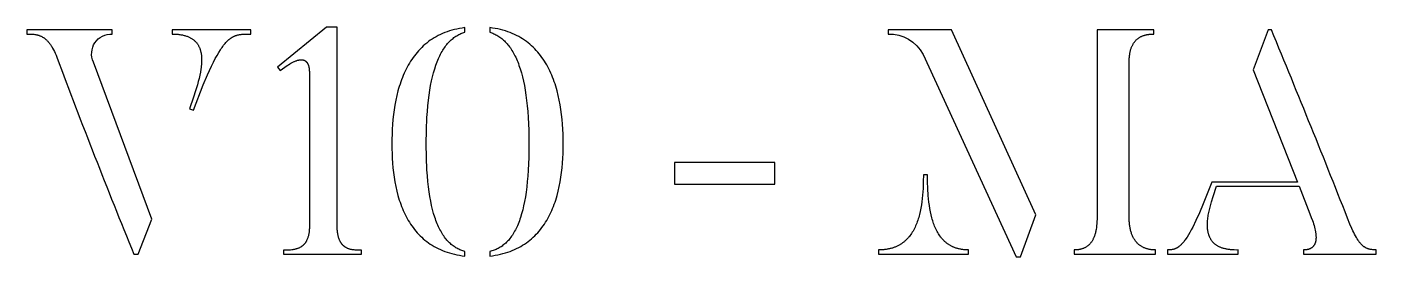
# Model space of a CAD drawing. Header units: millimetres. Extents: x 3735 to 5333, y 3252 to 4770.
# Drawn here: x 5145.9 to 5236.2, y 3589.1 to 3604.5 of the extents above; entities that cross this region are included whole.
import ezdxf

# ---------------------------------------------------------------- set-up
doc = ezdxf.new("R2010")
doc.units = ezdxf.units.MM
doc.layers.add('MASHARAB', color=6, linetype='Continuous', true_color=0xff00ff)

msp = doc.modelspace()

# ---------------------------------------------------------------- linework, layer by layer
at = {"layer": 'MASHARAB'}
for points in [[(5151.593, 3604.051), (5151.593, 3604.328), (5145.882, 3604.328), (5145.882, 3604.051), (5146.018, 3604.051), (5146.152, 3604.047), (5146.219, 3604.044), (5146.285, 3604.039), (5146.351, 3604.033), (5146.417, 3604.024), (5146.45, 3604.019), (5146.483, 3604.013), (5146.515, 3604.007), (5146.548, 3604), (5146.58, 3603.992), (5146.613, 3603.983), (5146.645, 3603.974), (5146.677, 3603.964), (5146.709, 3603.953), (5146.741, 3603.941), (5146.773, 3603.928), (5146.805, 3603.914), (5146.837, 3603.9), (5146.869, 3603.884), (5146.9, 3603.867), (5146.932, 3603.849), (5146.963, 3603.83), (5146.995, 3603.81), (5147.026, 3603.788), (5147.057, 3603.766), (5147.088, 3603.742), (5147.119, 3603.717), (5147.15, 3603.69), (5147.18, 3603.662), (5147.211, 3603.633), (5147.242, 3603.602), (5147.272, 3603.57), (5147.302, 3603.537), (5147.333, 3603.501), (5147.363, 3603.465), (5147.393, 3603.426), (5147.423, 3603.386), (5147.452, 3603.345), (5147.482, 3603.301), (5147.512, 3603.256), (5147.541, 3603.209), (5147.57, 3603.161), (5147.6, 3603.11), (5147.658, 3603.003), (5147.715, 3602.889), (5147.772, 3602.766), (5147.829, 3602.635), (5147.885, 3602.496, 0.007841), (5153.042, 3589.328), (5153.34, 3589.328), (5154.256, 3591.672), (5150.336, 3602.176, -0.564975)], [(5205.904, 3602.688), (5212.147, 3589.137), (5212.424, 3589.137), (5213.468, 3591.949), (5207.8, 3604.328), (5203.56, 3604.328), (5203.56, 3604.051, -0.28034)], [(5234.498, 3591.331, 0.004811), (5229.235, 3604.328), (5229.022, 3604.328), (5228.02, 3601.665), (5230.982, 3594.144), (5225.25, 3594.144), (5224.671, 3592.683), (5224.418, 3592.089), (5224.185, 3591.577), (5223.971, 3591.141), (5223.871, 3590.95), (5223.775, 3590.775), (5223.682, 3590.617), (5223.593, 3590.473), (5223.507, 3590.344), (5223.465, 3590.285), (5223.423, 3590.229), (5223.383, 3590.176), (5223.343, 3590.126), (5223.303, 3590.079), (5223.264, 3590.036), (5223.226, 3589.995), (5223.188, 3589.956), (5223.151, 3589.921), (5223.114, 3589.888), (5223.077, 3589.857), (5223.041, 3589.829), (5223.023, 3589.816), (5223.005, 3589.803), (5222.987, 3589.791), (5222.97, 3589.779), (5222.952, 3589.768), (5222.934, 3589.757), (5222.917, 3589.747), (5222.899, 3589.737), (5222.882, 3589.728), (5222.864, 3589.719), (5222.847, 3589.711), (5222.829, 3589.703), (5222.812, 3589.696), (5222.795, 3589.689), (5222.777, 3589.682), (5222.76, 3589.676), (5222.743, 3589.67), (5222.726, 3589.664), (5222.708, 3589.659), (5222.691, 3589.654), (5222.657, 3589.645), (5222.622, 3589.638), (5222.588, 3589.631), (5222.553, 3589.626), (5222.518, 3589.621), (5222.483, 3589.617), (5222.448, 3589.614), (5222.412, 3589.611), (5222.341, 3589.608), (5222.267, 3589.605), (5222.267, 3589.328), (5227.019, 3589.328), (5227.019, 3589.605), (5226.883, 3589.603), (5226.752, 3589.605), (5226.628, 3589.611), (5226.508, 3589.62), (5226.45, 3589.627), (5226.394, 3589.634), (5226.339, 3589.642), (5226.285, 3589.65), (5226.232, 3589.66), (5226.181, 3589.671), (5226.131, 3589.682), (5226.082, 3589.694), (5226.034, 3589.707), (5225.988, 3589.721), (5225.943, 3589.736), (5225.899, 3589.751), (5225.856, 3589.767), (5225.814, 3589.785), (5225.774, 3589.802), (5225.734, 3589.821), (5225.696, 3589.84), (5225.659, 3589.86), (5225.623, 3589.881), (5225.588, 3589.903), (5225.554, 3589.925), (5225.521, 3589.948), (5225.49, 3589.971), (5225.459, 3589.996), (5225.43, 3590.02), (5225.401, 3590.046), (5225.373, 3590.072), (5225.347, 3590.099), (5225.321, 3590.127), (5225.297, 3590.155), (5225.273, 3590.183), (5225.25, 3590.213), (5225.229, 3590.243), (5225.208, 3590.273), (5225.188, 3590.304), (5225.169, 3590.335), (5225.151, 3590.367), (5225.133, 3590.4), (5225.117, 3590.433), (5225.102, 3590.467), (5225.087, 3590.501), (5225.073, 3590.536), (5225.06, 3590.571), (5225.048, 3590.606), (5225.037, 3590.642), (5225.026, 3590.679), (5225.016, 3590.715), (5225.007, 3590.753), (5224.999, 3590.79), (5224.991, 3590.828), (5224.984, 3590.867), (5224.978, 3590.906), (5224.972, 3590.945), (5224.968, 3590.985), (5224.96, 3591.065), (5224.955, 3591.146), (5224.953, 3591.229), (5224.953, 3591.313), (5224.955, 3591.398), (5224.959, 3591.484), (5224.966, 3591.571), (5224.975, 3591.659), (5224.985, 3591.747), (5224.998, 3591.836), (5225.012, 3591.925), (5225.045, 3592.106), (5225.084, 3592.288), (5225.128, 3592.47), (5225.177, 3592.652), (5225.228, 3592.833), (5225.339, 3593.191), (5225.57, 3593.867), (5231.088, 3593.867), (5231.813, 3592.013), (5231.905, 3591.789), (5231.989, 3591.567), (5232.027, 3591.457), (5232.062, 3591.348), (5232.095, 3591.24), (5232.124, 3591.133), (5232.15, 3591.029), (5232.172, 3590.926), (5232.191, 3590.825), (5232.199, 3590.776), (5232.206, 3590.727), (5232.212, 3590.679), (5232.217, 3590.631), (5232.221, 3590.584), (5232.224, 3590.538), (5232.225, 3590.493), (5232.226, 3590.448), (5232.225, 3590.405), (5232.223, 3590.362), (5232.22, 3590.32), (5232.216, 3590.279), (5232.21, 3590.238), (5232.207, 3590.219), (5232.203, 3590.199), (5232.199, 3590.18), (5232.195, 3590.161), (5232.19, 3590.142), (5232.185, 3590.124), (5232.18, 3590.106), (5232.174, 3590.088), (5232.168, 3590.07), (5232.162, 3590.053), (5232.155, 3590.035), (5232.148, 3590.019), (5232.141, 3590.002), (5232.133, 3589.986), (5232.125, 3589.97), (5232.117, 3589.954), (5232.108, 3589.939), (5232.098, 3589.923), (5232.089, 3589.909), (5232.079, 3589.894), (5232.068, 3589.88), (5232.058, 3589.866), (5232.046, 3589.853), (5232.035, 3589.839), (5232.023, 3589.826), (5232.011, 3589.814), (5231.998, 3589.802), (5231.985, 3589.79), (5231.971, 3589.778), (5231.957, 3589.767), (5231.943, 3589.756), (5231.928, 3589.745), (5231.913, 3589.735), (5231.897, 3589.725), (5231.881, 3589.716), (5231.865, 3589.707), (5231.848, 3589.698), (5231.83, 3589.69), (5231.812, 3589.682), (5231.794, 3589.674), (5231.776, 3589.667), (5231.756, 3589.66), (5231.737, 3589.653), (5231.717, 3589.647), (5231.696, 3589.642), (5231.675, 3589.636), (5231.654, 3589.632), (5231.632, 3589.627), (5231.61, 3589.623), (5231.587, 3589.619), (5231.563, 3589.616), (5231.54, 3589.613), (5231.515, 3589.611), (5231.491, 3589.609), (5231.465, 3589.607), (5231.44, 3589.606), (5231.387, 3589.605), (5231.387, 3589.328), (5236.245, 3589.328), (5236.245, 3589.605), (5236.027, 3589.622), (5235.974, 3589.628), (5235.922, 3589.634), (5235.87, 3589.643), (5235.845, 3589.648), (5235.819, 3589.653), (5235.793, 3589.659), (5235.768, 3589.666), (5235.742, 3589.673), (5235.717, 3589.681), (5235.691, 3589.69), (5235.666, 3589.699), (5235.641, 3589.71), (5235.615, 3589.721), (5235.59, 3589.733), (5235.564, 3589.746), (5235.539, 3589.76), (5235.513, 3589.774), (5235.488, 3589.79), (5235.462, 3589.808), (5235.437, 3589.826), (5235.411, 3589.845), (5235.385, 3589.866), (5235.359, 3589.888), (5235.334, 3589.911), (5235.307, 3589.935), (5235.281, 3589.961), (5235.255, 3589.988), (5235.229, 3590.017), (5235.202, 3590.047), (5235.175, 3590.079), (5235.148, 3590.113), (5235.121, 3590.148), (5235.094, 3590.184), (5235.067, 3590.223), (5235.039, 3590.263), (5234.983, 3590.348), (5234.927, 3590.442), (5234.869, 3590.543), (5234.81, 3590.652), (5234.75, 3590.769), (5234.689, 3590.896), (5234.626, 3591.031)]]:
    msp.add_lwpolyline(points, format="xyb", close=True, dxfattribs=at)
for points in [[(5160.882, 3604.051), (5160.882, 3604.328), (5155.598, 3604.328), (5155.598, 3604.051), (5155.739, 3604.049), (5155.874, 3604.043), (5155.939, 3604.038), (5156.002, 3604.032), (5156.064, 3604.025), (5156.124, 3604.017), (5156.183, 3604.008), (5156.241, 3603.998), (5156.297, 3603.987), (5156.352, 3603.975), (5156.405, 3603.962), (5156.457, 3603.948), (5156.508, 3603.933), (5156.557, 3603.918), (5156.605, 3603.901), (5156.651, 3603.883), (5156.696, 3603.865), (5156.74, 3603.845), (5156.783, 3603.825), (5156.824, 3603.804), (5156.864, 3603.782), (5156.902, 3603.759), (5156.94, 3603.735), (5156.976, 3603.711), (5157.011, 3603.686), (5157.045, 3603.66), (5157.078, 3603.633), (5157.109, 3603.605), (5157.14, 3603.577), (5157.169, 3603.548), (5157.197, 3603.518), (5157.224, 3603.487), (5157.25, 3603.456), (5157.274, 3603.424), (5157.298, 3603.391), (5157.321, 3603.358), (5157.342, 3603.324), (5157.363, 3603.289), (5157.382, 3603.254), (5157.401, 3603.218), (5157.418, 3603.181), (5157.435, 3603.144), (5157.451, 3603.106), (5157.465, 3603.068), (5157.479, 3603.029), (5157.492, 3602.99), (5157.504, 3602.95), (5157.515, 3602.909), (5157.525, 3602.868), (5157.534, 3602.826), (5157.542, 3602.784), (5157.55, 3602.742), (5157.557, 3602.698), (5157.563, 3602.655), (5157.568, 3602.611), (5157.572, 3602.566), (5157.578, 3602.476), (5157.582, 3602.384), (5157.583, 3602.291), (5157.581, 3602.196), (5157.576, 3602.1), (5157.569, 3602.002), (5157.559, 3601.904), (5157.547, 3601.804), (5157.533, 3601.703), (5157.499, 3601.499), (5157.457, 3601.293), (5157.409, 3601.084), (5157.356, 3600.873), (5157.297, 3600.663), (5157.17, 3600.242), (5157.035, 3599.828), (5156.77, 3599.044), (5157.026, 3598.959), (5157.691, 3600.646), (5157.981, 3601.328), (5158.249, 3601.912), (5158.375, 3602.17), (5158.496, 3602.406), (5158.614, 3602.622), (5158.727, 3602.818), (5158.838, 3602.995), (5158.892, 3603.076), (5158.946, 3603.154), (5158.998, 3603.227), (5159.051, 3603.296), (5159.103, 3603.362), (5159.154, 3603.423), (5159.205, 3603.48), (5159.256, 3603.534), (5159.306, 3603.585), (5159.356, 3603.632), (5159.406, 3603.676), (5159.431, 3603.696), (5159.456, 3603.716), (5159.481, 3603.735), (5159.506, 3603.754), (5159.531, 3603.772), (5159.556, 3603.788), (5159.58, 3603.805), (5159.605, 3603.82), (5159.63, 3603.835), (5159.655, 3603.85), (5159.68, 3603.863), (5159.705, 3603.876), (5159.73, 3603.889), (5159.755, 3603.9), (5159.781, 3603.911), (5159.806, 3603.922), (5159.831, 3603.932), (5159.857, 3603.942), (5159.882, 3603.951), (5159.908, 3603.959), (5159.933, 3603.967), (5159.959, 3603.975), (5160.011, 3603.989), (5160.064, 3604), (5160.117, 3604.011), (5160.171, 3604.02), (5160.225, 3604.027), (5160.28, 3604.033), (5160.336, 3604.038), (5160.393, 3604.042), (5160.509, 3604.048), (5160.629, 3604.05)], [(5168.297, 3589.584), (5168.156, 3589.585), (5168.013, 3589.588), (5167.941, 3589.592), (5167.869, 3589.597), (5167.797, 3589.604), (5167.726, 3589.613), (5167.691, 3589.619), (5167.656, 3589.625), (5167.621, 3589.632), (5167.586, 3589.639), (5167.552, 3589.647), (5167.518, 3589.657), (5167.484, 3589.667), (5167.45, 3589.677), (5167.417, 3589.689), (5167.385, 3589.702), (5167.352, 3589.715), (5167.32, 3589.73), (5167.289, 3589.746), (5167.258, 3589.763), (5167.242, 3589.772), (5167.227, 3589.781), (5167.212, 3589.79), (5167.197, 3589.8), (5167.183, 3589.81), (5167.168, 3589.82), (5167.153, 3589.831), (5167.139, 3589.842), (5167.125, 3589.853), (5167.111, 3589.865), (5167.097, 3589.876), (5167.083, 3589.889), (5167.069, 3589.901), (5167.056, 3589.914), (5167.043, 3589.927), (5167.03, 3589.941), (5167.017, 3589.955), (5167.004, 3589.969), (5166.991, 3589.984), (5166.979, 3589.999), (5166.967, 3590.015), (5166.955, 3590.03), (5166.943, 3590.047), (5166.931, 3590.063), (5166.92, 3590.08), (5166.909, 3590.098), (5166.898, 3590.115), (5166.887, 3590.134), (5166.876, 3590.152), (5166.866, 3590.171), (5166.856, 3590.191), (5166.846, 3590.21), (5166.826, 3590.251), (5166.808, 3590.294), (5166.791, 3590.339), (5166.774, 3590.385), (5166.759, 3590.433), (5166.744, 3590.483), (5166.731, 3590.535), (5166.718, 3590.589), (5166.707, 3590.645), (5166.697, 3590.704), (5166.687, 3590.764), (5166.679, 3590.826), (5166.673, 3590.89), (5166.667, 3590.957), (5166.662, 3591.026), (5166.659, 3591.097), (5166.657, 3591.17), (5166.657, 3591.246), (5166.657, 3604.52), (5165.954, 3604.52), (5162.672, 3601.835), (5162.843, 3601.601), (5162.995, 3601.718), (5163.153, 3601.834), (5163.316, 3601.946), (5163.399, 3602), (5163.482, 3602.051), (5163.564, 3602.099), (5163.647, 3602.144), (5163.728, 3602.185), (5163.769, 3602.204), (5163.809, 3602.222), (5163.849, 3602.239), (5163.889, 3602.255), (5163.928, 3602.269), (5163.967, 3602.282), (5164.006, 3602.294), (5164.044, 3602.304), (5164.063, 3602.309), (5164.081, 3602.313), (5164.1, 3602.317), (5164.118, 3602.32), (5164.137, 3602.323), (5164.155, 3602.326), (5164.173, 3602.328), (5164.191, 3602.33), (5164.208, 3602.331), (5164.226, 3602.332), (5164.243, 3602.333), (5164.26, 3602.333), (5164.277, 3602.332), (5164.294, 3602.332), (5164.311, 3602.33), (5164.327, 3602.329), (5164.343, 3602.326), (5164.359, 3602.323), (5164.375, 3602.32), (5164.391, 3602.316), (5164.406, 3602.312), (5164.414, 3602.31), (5164.421, 3602.307), (5164.429, 3602.305), (5164.436, 3602.302), (5164.443, 3602.299), (5164.451, 3602.296), (5164.458, 3602.293), (5164.465, 3602.29), (5164.472, 3602.287), (5164.479, 3602.283), (5164.486, 3602.279), (5164.493, 3602.276), (5164.5, 3602.272), (5164.507, 3602.268), (5164.514, 3602.263), (5164.521, 3602.259), (5164.527, 3602.254), (5164.534, 3602.25), (5164.54, 3602.245), (5164.547, 3602.24), (5164.553, 3602.235), (5164.559, 3602.23), (5164.566, 3602.224), (5164.572, 3602.219), (5164.578, 3602.213), (5164.584, 3602.207), (5164.59, 3602.201), (5164.596, 3602.195), (5164.602, 3602.189), (5164.608, 3602.182), (5164.613, 3602.176), (5164.619, 3602.169), (5164.63, 3602.155), (5164.641, 3602.14), (5164.651, 3602.125), (5164.661, 3602.109), (5164.671, 3602.093), (5164.68, 3602.075), (5164.69, 3602.058), (5164.698, 3602.039), (5164.707, 3602.02), (5164.715, 3602), (5164.723, 3601.979), (5164.731, 3601.958), (5164.738, 3601.936), (5164.745, 3601.913), (5164.751, 3601.89), (5164.757, 3601.865), (5164.763, 3601.84), (5164.768, 3601.815), (5164.773, 3601.788), (5164.778, 3601.761), (5164.782, 3601.733), (5164.79, 3601.675), (5164.795, 3601.613), (5164.8, 3601.549), (5164.802, 3601.481), (5164.803, 3601.409), (5164.803, 3591.246), (5164.802, 3591.173), (5164.8, 3591.103), (5164.797, 3591.034), (5164.793, 3590.968), (5164.787, 3590.903), (5164.781, 3590.841), (5164.773, 3590.78), (5164.764, 3590.722), (5164.754, 3590.665), (5164.742, 3590.611), (5164.73, 3590.558), (5164.717, 3590.507), (5164.702, 3590.458), (5164.687, 3590.411), (5164.67, 3590.365), (5164.653, 3590.321), (5164.634, 3590.279), (5164.615, 3590.238), (5164.605, 3590.219), (5164.595, 3590.199), (5164.584, 3590.18), (5164.574, 3590.162), (5164.563, 3590.144), (5164.552, 3590.126), (5164.54, 3590.109), (5164.529, 3590.092), (5164.517, 3590.075), (5164.505, 3590.059), (5164.493, 3590.043), (5164.48, 3590.027), (5164.468, 3590.012), (5164.455, 3589.997), (5164.442, 3589.983), (5164.429, 3589.969), (5164.416, 3589.955), (5164.402, 3589.941), (5164.388, 3589.928), (5164.374, 3589.915), (5164.36, 3589.903), (5164.346, 3589.891), (5164.332, 3589.879), (5164.317, 3589.867), (5164.302, 3589.856), (5164.287, 3589.845), (5164.272, 3589.834), (5164.257, 3589.824), (5164.242, 3589.814), (5164.226, 3589.804), (5164.194, 3589.785), (5164.162, 3589.767), (5164.129, 3589.751), (5164.096, 3589.735), (5164.062, 3589.721), (5164.027, 3589.707), (5163.992, 3589.694), (5163.957, 3589.682), (5163.921, 3589.671), (5163.885, 3589.661), (5163.848, 3589.652), (5163.811, 3589.643), (5163.773, 3589.636), (5163.736, 3589.628), (5163.697, 3589.622), (5163.62, 3589.611), (5163.541, 3589.602), (5163.462, 3589.596), (5163.382, 3589.591), (5163.219, 3589.585), (5163.056, 3589.584), (5163.056, 3589.328), (5168.297, 3589.328)], [(5170.321, 3596.701), (5170.324, 3596.38), (5170.333, 3596.059), (5170.347, 3595.738), (5170.369, 3595.418), (5170.397, 3595.098), (5170.432, 3594.781), (5170.475, 3594.466), (5170.527, 3594.153), (5170.587, 3593.845), (5170.656, 3593.541), (5170.734, 3593.241), (5170.776, 3593.094), (5170.821, 3592.947), (5170.869, 3592.803), (5170.919, 3592.66), (5170.972, 3592.518), (5171.028, 3592.379), (5171.086, 3592.241), (5171.147, 3592.105), (5171.211, 3591.972), (5171.278, 3591.84), (5171.347, 3591.71), (5171.42, 3591.583), (5171.495, 3591.458), (5171.574, 3591.336), (5171.656, 3591.216), (5171.741, 3591.098), (5171.829, 3590.983), (5171.92, 3590.871), (5172.015, 3590.762), (5172.113, 3590.656), (5172.215, 3590.552), (5172.32, 3590.452), (5172.428, 3590.354), (5172.54, 3590.26), (5172.656, 3590.169), (5172.775, 3590.082), (5172.898, 3589.998), (5173.025, 3589.917), (5173.156, 3589.84), (5173.29, 3589.767), (5173.429, 3589.697), (5173.571, 3589.631), (5173.717, 3589.569), (5173.867, 3589.511), (5174.022, 3589.458), (5174.181, 3589.408), (5174.343, 3589.362), (5174.51, 3589.321), (5174.682, 3589.284), (5174.857, 3589.252), (5175.037, 3589.224), (5175.222, 3589.201), (5175.222, 3589.499), (5175.152, 3589.519), (5175.083, 3589.541), (5175.015, 3589.565), (5174.947, 3589.591), (5174.88, 3589.619), (5174.813, 3589.65), (5174.747, 3589.682), (5174.682, 3589.717), (5174.618, 3589.755), (5174.554, 3589.794), (5174.491, 3589.837), (5174.428, 3589.881), (5174.367, 3589.928), (5174.306, 3589.978), (5174.246, 3590.03), (5174.187, 3590.085), (5174.128, 3590.142), (5174.071, 3590.203), (5174.014, 3590.266), (5173.958, 3590.331), (5173.903, 3590.4), (5173.849, 3590.472), (5173.796, 3590.546), (5173.744, 3590.624), (5173.693, 3590.705), (5173.643, 3590.788), (5173.594, 3590.875), (5173.545, 3590.965), (5173.498, 3591.058), (5173.452, 3591.155), (5173.407, 3591.255), (5173.363, 3591.358), (5173.32, 3591.464), (5173.278, 3591.574), (5173.238, 3591.688), (5173.198, 3591.805), (5173.123, 3592.05), (5173.052, 3592.31), (5172.986, 3592.584), (5172.925, 3592.874), (5172.869, 3593.18), (5172.819, 3593.502), (5172.774, 3593.84), (5172.735, 3594.195), (5172.701, 3594.568), (5172.673, 3594.958), (5172.635, 3595.792), (5172.623, 3596.701), (5172.635, 3597.622), (5172.672, 3598.472), (5172.7, 3598.87), (5172.733, 3599.251), (5172.772, 3599.616), (5172.816, 3599.963), (5172.866, 3600.295), (5172.921, 3600.611), (5172.981, 3600.911), (5173.046, 3601.196), (5173.116, 3601.466), (5173.191, 3601.722), (5173.271, 3601.963), (5173.312, 3602.078), (5173.355, 3602.19), (5173.399, 3602.298), (5173.444, 3602.403), (5173.489, 3602.505), (5173.536, 3602.603), (5173.584, 3602.698), (5173.634, 3602.79), (5173.684, 3602.879), (5173.735, 3602.965), (5173.787, 3603.047), (5173.84, 3603.127), (5173.894, 3603.203), (5173.949, 3603.276), (5174.005, 3603.347), (5174.061, 3603.414), (5174.119, 3603.479), (5174.178, 3603.541), (5174.237, 3603.6), (5174.297, 3603.656), (5174.358, 3603.71), (5174.42, 3603.761), (5174.483, 3603.809), (5174.547, 3603.855), (5174.611, 3603.898), (5174.676, 3603.939), (5174.742, 3603.977), (5174.808, 3604.013), (5174.876, 3604.047), (5174.943, 3604.078), (5175.012, 3604.106), (5175.081, 3604.133), (5175.151, 3604.157), (5175.222, 3604.179), (5175.222, 3604.478), (5175.037, 3604.452), (5174.857, 3604.422), (5174.682, 3604.387), (5174.51, 3604.347), (5174.343, 3604.303), (5174.181, 3604.255), (5174.022, 3604.202), (5173.867, 3604.144), (5173.717, 3604.083), (5173.571, 3604.017), (5173.429, 3603.947), (5173.29, 3603.874), (5173.156, 3603.796), (5173.025, 3603.715), (5172.898, 3603.63), (5172.775, 3603.541), (5172.656, 3603.449), (5172.54, 3603.353), (5172.428, 3603.254), (5172.32, 3603.152), (5172.215, 3603.046), (5172.113, 3602.938), (5172.015, 3602.826), (5171.92, 3602.712), (5171.829, 3602.594), (5171.741, 3602.474), (5171.656, 3602.351), (5171.574, 3602.226), (5171.495, 3602.098), (5171.42, 3601.967), (5171.347, 3601.835), (5171.278, 3601.7), (5171.211, 3601.563), (5171.147, 3601.423), (5171.086, 3601.282), (5171.028, 3601.139), (5170.972, 3600.994), (5170.919, 3600.847), (5170.869, 3600.699), (5170.821, 3600.549), (5170.776, 3600.397), (5170.734, 3600.245), (5170.656, 3599.935), (5170.587, 3599.621), (5170.527, 3599.303), (5170.475, 3598.982), (5170.432, 3598.658), (5170.397, 3598.332), (5170.369, 3598.006), (5170.347, 3597.678), (5170.333, 3597.351), (5170.324, 3597.025)], [(5176.884, 3604.478), (5176.884, 3604.179), (5176.954, 3604.156), (5177.023, 3604.131), (5177.091, 3604.104), (5177.159, 3604.074), (5177.226, 3604.042), (5177.293, 3604.008), (5177.359, 3603.972), (5177.425, 3603.933), (5177.49, 3603.892), (5177.554, 3603.848), (5177.617, 3603.802), (5177.68, 3603.753), (5177.742, 3603.702), (5177.803, 3603.648), (5177.863, 3603.591), (5177.923, 3603.532), (5177.981, 3603.47), (5178.039, 3603.405), (5178.096, 3603.337), (5178.153, 3603.267), (5178.208, 3603.193), (5178.262, 3603.117), (5178.316, 3603.038), (5178.369, 3602.955), (5178.42, 3602.87), (5178.471, 3602.781), (5178.521, 3602.689), (5178.569, 3602.594), (5178.617, 3602.496), (5178.664, 3602.395), (5178.709, 3602.29), (5178.754, 3602.182), (5178.797, 3602.07), (5178.839, 3601.955), (5178.92, 3601.715), (5178.997, 3601.46), (5179.069, 3601.19), (5179.135, 3600.906), (5179.197, 3600.607), (5179.254, 3600.292), (5179.305, 3599.96), (5179.351, 3599.613), (5179.391, 3599.249), (5179.425, 3598.869), (5179.453, 3598.471), (5179.492, 3597.622), (5179.505, 3596.701), (5179.492, 3595.785), (5179.456, 3594.945), (5179.429, 3594.552), (5179.396, 3594.178), (5179.358, 3593.821), (5179.314, 3593.481), (5179.265, 3593.158), (5179.21, 3592.851), (5179.15, 3592.56), (5179.086, 3592.285), (5179.016, 3592.025), (5178.941, 3591.78), (5178.902, 3591.663), (5178.862, 3591.55), (5178.82, 3591.44), (5178.778, 3591.334), (5178.734, 3591.231), (5178.689, 3591.131), (5178.643, 3591.035), (5178.596, 3590.943), (5178.548, 3590.853), (5178.498, 3590.767), (5178.448, 3590.683), (5178.397, 3590.603), (5178.344, 3590.526), (5178.291, 3590.452), (5178.236, 3590.381), (5178.181, 3590.313), (5178.125, 3590.248), (5178.067, 3590.186), (5178.009, 3590.127), (5177.95, 3590.07), (5177.889, 3590.016), (5177.828, 3589.964), (5177.766, 3589.916), (5177.703, 3589.869), (5177.64, 3589.826), (5177.575, 3589.785), (5177.509, 3589.746), (5177.443, 3589.71), (5177.376, 3589.676), (5177.308, 3589.644), (5177.239, 3589.614), (5177.17, 3589.587), (5177.099, 3589.562), (5177.028, 3589.539), (5176.956, 3589.518), (5176.884, 3589.499), (5176.884, 3589.201), (5177.068, 3589.224), (5177.249, 3589.252), (5177.424, 3589.284), (5177.596, 3589.321), (5177.763, 3589.362), (5177.926, 3589.408), (5178.085, 3589.458), (5178.239, 3589.511), (5178.39, 3589.569), (5178.536, 3589.631), (5178.679, 3589.697), (5178.818, 3589.767), (5178.952, 3589.84), (5179.083, 3589.917), (5179.21, 3589.998), (5179.334, 3590.082), (5179.454, 3590.169), (5179.57, 3590.26), (5179.682, 3590.354), (5179.791, 3590.452), (5179.896, 3590.552), (5179.998, 3590.656), (5180.097, 3590.762), (5180.192, 3590.871), (5180.284, 3590.983), (5180.373, 3591.098), (5180.458, 3591.216), (5180.54, 3591.336), (5180.62, 3591.458), (5180.696, 3591.583), (5180.769, 3591.71), (5180.839, 3591.84), (5180.906, 3591.972), (5180.971, 3592.105), (5181.032, 3592.241), (5181.091, 3592.379), (5181.147, 3592.518), (5181.2, 3592.66), (5181.251, 3592.803), (5181.299, 3592.947), (5181.345, 3593.094), (5181.388, 3593.241), (5181.467, 3593.541), (5181.536, 3593.845), (5181.597, 3594.153), (5181.649, 3594.466), (5181.693, 3594.781), (5181.729, 3595.098), (5181.758, 3595.418), (5181.779, 3595.738), (5181.794, 3596.059), (5181.803, 3596.38), (5181.806, 3596.701), (5181.803, 3597.027), (5181.794, 3597.355), (5181.779, 3597.684), (5181.758, 3598.013), (5181.729, 3598.341), (5181.693, 3598.668), (5181.649, 3598.993), (5181.597, 3599.315), (5181.536, 3599.634), (5181.467, 3599.949), (5181.388, 3600.259), (5181.345, 3600.412), (5181.299, 3600.564), (5181.251, 3600.714), (5181.2, 3600.863), (5181.147, 3601.01), (5181.091, 3601.155), (5181.032, 3601.298), (5180.971, 3601.439), (5180.906, 3601.578), (5180.839, 3601.716), (5180.769, 3601.851), (5180.696, 3601.983), (5180.62, 3602.114), (5180.54, 3602.241), (5180.458, 3602.367), (5180.373, 3602.489), (5180.284, 3602.609), (5180.192, 3602.727), (5180.097, 3602.841), (5179.998, 3602.952), (5179.896, 3603.06), (5179.791, 3603.166), (5179.682, 3603.268), (5179.57, 3603.366), (5179.454, 3603.461), (5179.334, 3603.553), (5179.21, 3603.641), (5179.083, 3603.726), (5178.952, 3603.806), (5178.818, 3603.883), (5178.679, 3603.956), (5178.536, 3604.025), (5178.39, 3604.09), (5178.239, 3604.151), (5178.085, 3604.208), (5177.926, 3604.26), (5177.763, 3604.308), (5177.596, 3604.351), (5177.424, 3604.39), (5177.249, 3604.424), (5177.068, 3604.453)], [(5219.711, 3591.821), (5219.711, 3602.176), (5219.713, 3602.309), (5219.719, 3602.436), (5219.724, 3602.498), (5219.729, 3602.557), (5219.736, 3602.616), (5219.744, 3602.673), (5219.752, 3602.729), (5219.762, 3602.783), (5219.772, 3602.836), (5219.784, 3602.887), (5219.796, 3602.938), (5219.809, 3602.987), (5219.823, 3603.034), (5219.838, 3603.081), (5219.854, 3603.126), (5219.871, 3603.169), (5219.888, 3603.212), (5219.907, 3603.253), (5219.926, 3603.293), (5219.946, 3603.332), (5219.967, 3603.37), (5219.988, 3603.406), (5220.01, 3603.442), (5220.034, 3603.476), (5220.057, 3603.509), (5220.082, 3603.541), (5220.107, 3603.571), (5220.133, 3603.601), (5220.16, 3603.63), (5220.187, 3603.657), (5220.215, 3603.684), (5220.244, 3603.709), (5220.273, 3603.733), (5220.303, 3603.757), (5220.334, 3603.779), (5220.365, 3603.8), (5220.397, 3603.821), (5220.43, 3603.84), (5220.462, 3603.859), (5220.496, 3603.876), (5220.53, 3603.893), (5220.565, 3603.908), (5220.6, 3603.923), (5220.636, 3603.937), (5220.672, 3603.95), (5220.708, 3603.962), (5220.746, 3603.974), (5220.783, 3603.984), (5220.821, 3603.994), (5220.86, 3604.003), (5220.899, 3604.011), (5220.938, 3604.018), (5220.978, 3604.024), (5221.018, 3604.03), (5221.058, 3604.035), (5221.099, 3604.04), (5221.182, 3604.046), (5221.266, 3604.05), (5221.351, 3604.051), (5221.351, 3604.328), (5217.559, 3604.328), (5217.559, 3591.821), (5217.557, 3591.663), (5217.551, 3591.512), (5217.542, 3591.368), (5217.529, 3591.231), (5217.513, 3591.1), (5217.494, 3590.976), (5217.483, 3590.916), (5217.471, 3590.858), (5217.458, 3590.802), (5217.445, 3590.747), (5217.431, 3590.694), (5217.415, 3590.642), (5217.4, 3590.591), (5217.383, 3590.543), (5217.366, 3590.495), (5217.348, 3590.449), (5217.329, 3590.405), (5217.309, 3590.362), (5217.289, 3590.32), (5217.268, 3590.28), (5217.246, 3590.241), (5217.224, 3590.203), (5217.201, 3590.167), (5217.177, 3590.132), (5217.152, 3590.098), (5217.127, 3590.066), (5217.101, 3590.035), (5217.075, 3590.005), (5217.048, 3589.977), (5217.02, 3589.949), (5216.992, 3589.923), (5216.963, 3589.898), (5216.933, 3589.874), (5216.903, 3589.851), (5216.872, 3589.83), (5216.841, 3589.809), (5216.809, 3589.79), (5216.777, 3589.772), (5216.744, 3589.754), (5216.71, 3589.738), (5216.676, 3589.723), (5216.642, 3589.709), (5216.607, 3589.696), (5216.571, 3589.684), (5216.535, 3589.672), (5216.498, 3589.662), (5216.461, 3589.653), (5216.424, 3589.644), (5216.386, 3589.637), (5216.347, 3589.63), (5216.308, 3589.624), (5216.269, 3589.619), (5216.229, 3589.615), (5216.189, 3589.611), (5216.149, 3589.609), (5216.108, 3589.607), (5216.066, 3589.606), (5216.025, 3589.605), (5216.025, 3589.328), (5221.479, 3589.328), (5221.479, 3589.605), (5221.393, 3589.607), (5221.351, 3589.609), (5221.308, 3589.611), (5221.266, 3589.615), (5221.224, 3589.619), (5221.182, 3589.624), (5221.14, 3589.63), (5221.099, 3589.637), (5221.057, 3589.644), (5221.016, 3589.653), (5220.976, 3589.662), (5220.935, 3589.672), (5220.895, 3589.684), (5220.856, 3589.696), (5220.816, 3589.709), (5220.777, 3589.723), (5220.739, 3589.738), (5220.701, 3589.754), (5220.663, 3589.772), (5220.626, 3589.79), (5220.589, 3589.809), (5220.553, 3589.83), (5220.517, 3589.851), (5220.482, 3589.874), (5220.447, 3589.898), (5220.413, 3589.923), (5220.379, 3589.949), (5220.346, 3589.977), (5220.314, 3590.005), (5220.282, 3590.035), (5220.251, 3590.066), (5220.221, 3590.098), (5220.191, 3590.132), (5220.162, 3590.167), (5220.134, 3590.203), (5220.106, 3590.241), (5220.08, 3590.28), (5220.054, 3590.32), (5220.029, 3590.362), (5220.004, 3590.405), (5219.981, 3590.449), (5219.958, 3590.495), (5219.936, 3590.543), (5219.915, 3590.591), (5219.895, 3590.642), (5219.876, 3590.694), (5219.858, 3590.747), (5219.841, 3590.802), (5219.825, 3590.858), (5219.81, 3590.916), (5219.795, 3590.976), (5219.782, 3591.037), (5219.77, 3591.1), (5219.759, 3591.164), (5219.749, 3591.231), (5219.74, 3591.298), (5219.732, 3591.368), (5219.726, 3591.439), (5219.72, 3591.512), (5219.713, 3591.663)], [(5189.263, 3594.016), (5195.975, 3594.016), (5195.975, 3595.465), (5189.263, 3595.465)], [(5206.202, 3594.634), (5205.925, 3594.634), (5205.92, 3594.181), (5205.904, 3593.726), (5205.89, 3593.5), (5205.872, 3593.276), (5205.851, 3593.053), (5205.824, 3592.832), (5205.793, 3592.615), (5205.756, 3592.401), (5205.714, 3592.19), (5205.666, 3591.985), (5205.639, 3591.884), (5205.611, 3591.784), (5205.581, 3591.686), (5205.55, 3591.589), (5205.516, 3591.493), (5205.481, 3591.399), (5205.445, 3591.307), (5205.406, 3591.217), (5205.365, 3591.128), (5205.322, 3591.041), (5205.278, 3590.956), (5205.231, 3590.873), (5205.182, 3590.792), (5205.131, 3590.713), (5205.078, 3590.636), (5205.023, 3590.562), (5204.966, 3590.489), (5204.936, 3590.454), (5204.906, 3590.419), (5204.875, 3590.385), (5204.844, 3590.352), (5204.812, 3590.319), (5204.779, 3590.287), (5204.746, 3590.255), (5204.712, 3590.224), (5204.677, 3590.194), (5204.642, 3590.164), (5204.607, 3590.135), (5204.57, 3590.107), (5204.533, 3590.079), (5204.496, 3590.052), (5204.458, 3590.026), (5204.419, 3590.001), (5204.379, 3589.976), (5204.339, 3589.952), (5204.298, 3589.929), (5204.256, 3589.906), (5204.214, 3589.884), (5204.171, 3589.863), (5204.128, 3589.843), (5204.083, 3589.823), (5204.038, 3589.804), (5203.993, 3589.787), (5203.946, 3589.769), (5203.899, 3589.753), (5203.851, 3589.737), (5203.802, 3589.723), (5203.753, 3589.709), (5203.703, 3589.696), (5203.652, 3589.684), (5203.6, 3589.672), (5203.548, 3589.662), (5203.495, 3589.652), (5203.441, 3589.643), (5203.386, 3589.635), (5203.331, 3589.628), (5203.275, 3589.622), (5203.16, 3589.613), (5203.042, 3589.607), (5202.921, 3589.605), (5202.921, 3589.328), (5208.951, 3589.328), (5208.951, 3589.605), (5208.84, 3589.607), (5208.786, 3589.61), (5208.733, 3589.613), (5208.68, 3589.617), (5208.628, 3589.622), (5208.577, 3589.628), (5208.527, 3589.635), (5208.477, 3589.642), (5208.428, 3589.651), (5208.379, 3589.66), (5208.332, 3589.671), (5208.284, 3589.682), (5208.238, 3589.694), (5208.192, 3589.706), (5208.147, 3589.72), (5208.103, 3589.734), (5208.059, 3589.75), (5208.016, 3589.766), (5207.974, 3589.783), (5207.932, 3589.8), (5207.891, 3589.819), (5207.851, 3589.838), (5207.811, 3589.858), (5207.772, 3589.878), (5207.733, 3589.9), (5207.695, 3589.922), (5207.658, 3589.945), (5207.621, 3589.968), (5207.585, 3589.993), (5207.549, 3590.018), (5207.514, 3590.044), (5207.48, 3590.07), (5207.446, 3590.097), (5207.413, 3590.125), (5207.381, 3590.153), (5207.349, 3590.182), (5207.317, 3590.212), (5207.286, 3590.243), (5207.256, 3590.274), (5207.226, 3590.306), (5207.197, 3590.338), (5207.168, 3590.371), (5207.14, 3590.404), (5207.112, 3590.439), (5207.085, 3590.473), (5207.032, 3590.545), (5206.982, 3590.618), (5206.933, 3590.694), (5206.886, 3590.772), (5206.842, 3590.852), (5206.799, 3590.934), (5206.758, 3591.019), (5206.719, 3591.105), (5206.681, 3591.193), (5206.646, 3591.283), (5206.612, 3591.374), (5206.58, 3591.467), (5206.549, 3591.562), (5206.52, 3591.659), (5206.493, 3591.756), (5206.443, 3591.957), (5206.398, 3592.162), (5206.359, 3592.372), (5206.325, 3592.587), (5206.296, 3592.805), (5206.271, 3593.027), (5206.251, 3593.252), (5206.222, 3593.708), (5206.207, 3594.17)]]:
    msp.add_lwpolyline(points, close=True, dxfattribs=at)

doc.saveas('drawing.dxf')
